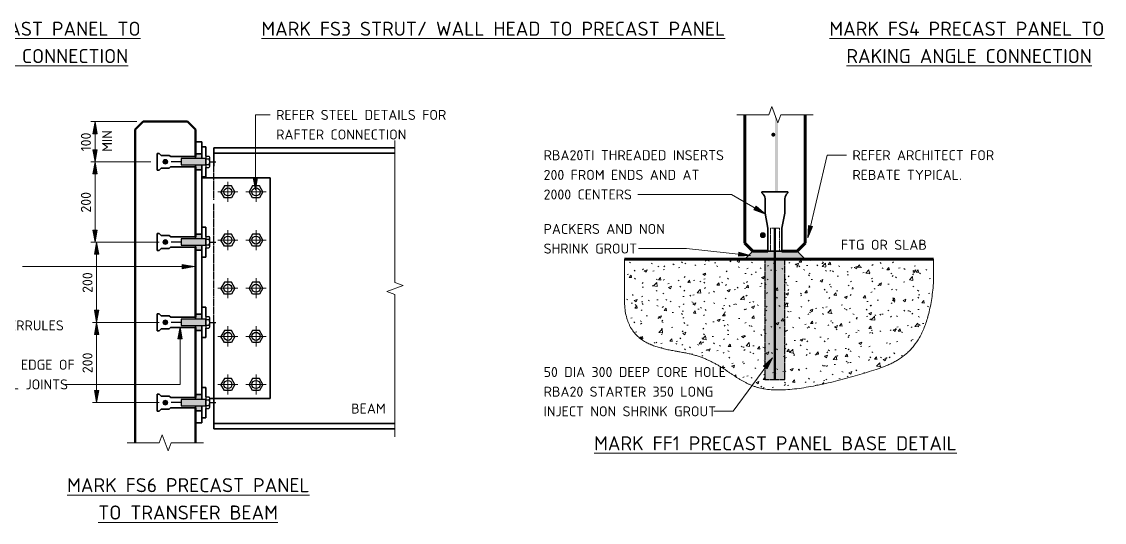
# Model space of a CAD drawing. Header units: millimetres. Extents: x -1292747 to -1174108, y -8316 to 50210.
# Drawn here: x -1176988 to -1174292, y -1910 to -663 of the extents above; entities that cross this region are included whole.
import ezdxf

# ---------------------------------------------------------------- set-up
doc = ezdxf.new("R2010")
doc.units = ezdxf.units.MM
doc.linetypes.add('Dash', pattern=[7, 5, -2])
doc.linetypes.add('Hidden', pattern=[4, 3, -1])
for name, color, linetype, lineweight in [('A-000-T_TEXT', 231, 'Continuous', 13), ('A-010-D_DIM', 211, 'Continuous', 13), ('A-010-D_DIM-10', 211, 'Continuous', 13), ('A-010-M_LINE', 90, 'Continuous', 13), ('Z-000-T_TEXT', 131, 'Continuous', 18), ('Z-060-M_DETAIL', 92, 'Continuous', 25), ('Z-200_P_REF_PLANE', 111, 'Dash', 13)]:
    doc.layers.add(name, color=color, linetype=linetype, lineweight=lineweight)
doc.styles.add('ISOCPEUR_2', font='isocpeur.ttf', dxfattribs={"height": 25})
doc.styles.add('ISOCPEUR_3', font='isocpeur.ttf', dxfattribs={"height": 35})
doc.dimstyles.new('2_5___Arrow_Tick', dxfattribs={"dimscale": 304.8, "dimtxt": 24.899529, "dimasz": 0.098425, "dimexe": 0.032808, "dimexo": 0.052493, "dimgap": 0.008202, "dimtad": 1, "dimdec": 0, "dimzin": 0, "dimdsep": 46, "dimtxsty": 'ISOCPEUR_2', "dimsah": 1, "dimcen": 0.09, "dimadec": 0, "dimazin": 0, "dimtfac": 1, "dimtdec": 4, "dimtix": 1, "dimtmove": 0, "dimatfit": 3, "dimfxl": 1, "dimtvp": 1, "dimtolj": 1, "dimtzin": 0, "dimlwd": 18, "dimlwe": 18, "dimarcsym": 2})

# ---------------------------------------------------------------- blocks, each defined once
blk = doc.blocks.new('NRP_Reinft Bar Section BN - N12-4201846-S3_392 - TYPICAL PRECAST - PRECAST DETAILS')
at = {"layer": 'Z-060-M_DETAIL', "lineweight": 13}
blk.add_hatch(color=256, dxfattribs=at).paths.add_polyline_path([(0, -6), (1.6, -5.8), (3, -5.2), (4.2, -4.2), (5.2, -3), (5.8, -1.6), (6, 0), (5.8, 1.6), (5.2, 3), (4.2, 4.2), (3, 5.2), (1.6, 5.8), (0, 6), (-1.6, 5.8), (-3, 5.2), (-4.2, 4.2), (-5.2, 3), (-5.8, 1.6), (-6, 0), (-5.8, -1.6), (-5.2, -3), (-4.2, -4.2), (-3, -5.2), (-1.6, -5.8)])
for start, end in [(360, 180), (180, 360)]:
    blk.add_arc((0, 0), 6, start, end, dxfattribs=at)
blk = doc.blocks.new('NRP_RBA BN - RBA 20 TI-4201838-S3_392 - TYPICAL PRECAST - PRECAST DETAILS')
at = {"layer": 'Z-060-M_DETAIL', "lineweight": 35}
for p, q in [((-11, 0), (-17.5, 0)), ((-17.5, 0), (-17.5, -57)), ((11, 0), (-11, 0)), ((17.5, 0), (11, 0)), ((17.5, -57), (17.5, 0)), ((-17.5, -57), (-24.7, -94.9)), ((24.7, -94.9), (17.5, -57)), ((-24.7, -94.9), (-24.7, -130.8)), ((24.7, -130.8), (24.7, -94.9)), ((-32.5, -145), (-32.5, -148)), ((-32.5, -148), (32.5, -148)), ((32.5, -148), (32.5, -145))]:
    blk.add_line(p, q, dxfattribs=at)
at = {"layer": 'Z-060-M_DETAIL', "linetype": 'Hidden', "lineweight": 18}
for p, q in [((-11, 0), (-11, -57)), ((11, -57), (11, 0)), ((-11, -57), (11, -57))]:
    blk.add_line(p, q, dxfattribs=at)
at = {"layer": 'Z-060-M_DETAIL', "lineweight": 35}
for centre, start, end in [((-41.7, -130.8), 302.92, 0), ((41.7, -130.8), 180, 237.08)]:
    blk.add_arc(centre, 17, start, end, dxfattribs=at)
blk = doc.blocks.new('NRP_Break Line _v2_ - Section-3989051-S3_392 - TYPICAL PRECAST - PRECAST DETAILS')
at = {"layer": 'Z-060-M_DETAIL', "lineweight": 18}
for p, q in [((0, 0), (60, 0)), ((90, 0), (150, 0))]:
    blk.add_line(p, q, dxfattribs=at)
blk = doc.blocks.new('NRP_Bolt Detailed Plan _v2_ - M20-1017941-S3_392 - TYPICAL PRECAST - PRECAST DETAILS')
at = {"layer": 'Z-060-M_DETAIL', "lineweight": 13}
for p, q in [((-25, 0), (0, 0)), ((0, 0), (0, 25)), ((25, 0), (0, 0)), ((0, 0), (0, -25))]:
    blk.add_line(p, q, dxfattribs=at)
at = {"layer": 'Z-060-M_DETAIL'}
for p, q in [((-8.7, 15), (-17.3, 0)), ((8.7, 15), (-8.7, 15)), ((17.3, 0), (8.7, 15)), ((17.3, 0), (8.7, -15)), ((-8.7, -15), (-17.3, 0)), ((8.7, -15), (-8.7, -15))]:
    blk.add_line(p, q, dxfattribs=at)
blk.add_circle((0, 0), 10, dxfattribs=at)
blk = doc.blocks.new('NRP_Break Line _v2_ - Section-4254999-S3_392 - TYPICAL PRECAST - PRECAST DETAILS')
at = {"layer": 'Z-060-M_DETAIL', "lineweight": 18}
for p, q in [((0, 0), (334, 0)), ((364, 0), (698, 0))]:
    blk.add_line(p, q, dxfattribs=at)
blk = doc.blocks.new('FE1 - FE20095 SECTION-V8-S3_392 - TYPICAL PRECAST - PRECAST DETAILS')
at = {"layer": 'Z-060-M_DETAIL', "lineweight": 18}
blk.add_hatch(color=256, dxfattribs=at).paths.add_polyline_path([(-6, 75), (-5.8, 73.4), (-5.2, 72), (-4.2, 70.8), (-3, 69.8), (-1.6, 69.2), (0, 69), (1.6, 69.2), (3, 69.8), (4.2, 70.8), (5.2, 72), (5.8, 73.4), (6, 75), (5.8, 76.6), (5.2, 78), (4.2, 79.2), (3, 80.2), (1.6, 80.8), (0, 81), (-1.6, 80.8), (-3, 80.2), (-4.2, 79.2), (-5.2, 78), (-5.8, 76.6)])
at = {"layer": 'Z-060-M_DETAIL', "lineweight": 35}
for p, q in [((21, 95), (-21, 95)), ((-21, 95), (-21, 90)), ((-21, 90), (-16, 85)), ((-16, 85), (-16, 65)), ((16, 85), (21, 90)), ((16, 65), (16, 85)), ((21, 90), (21, 95)), ((-16, 65), (-13, 62)), ((-13, 62), (-13, 0)), ((13, 61.4), (16, 65)), ((13, 0), (13, 61.4)), ((-13, 0), (-8, 0)), ((8, 0), (13, 0))]:
    blk.add_line(p, q, dxfattribs=at)
at = {"layer": 'Z-060-M_DETAIL', "lineweight": 18}
for start, end in [(0, 180), (180, 0)]:
    blk.add_arc((0, 75), 6, start, end, dxfattribs=at)
blk = doc.blocks.new('NRP-Bolt Detailed Section - M16-4203761-S3_392 - TYPICAL PRECAST - PRECAST DETAILS')
at = {"layer": 'Z-060-M_DETAIL'}
blk.add_hatch(color=256, dxfattribs=at).paths.add_polyline_path([(0, -8), (61, -8), (61, 8), (0, 8)])
for p, q in [((-9.752, 0), (-25, 0)), ((-9.752, 10.668), (-9.752, -10.668)), ((0, 14.224), (-7.72, 14.224)), ((0, 7.112), (-7.72, 7.112)), ((0, -14.224), (0, 14.224)), ((61, 8), (0, 8)), ((0, 8), (0, -8)), ((61, -8), (61, 8)), ((61, 0), (86, 0)), ((0, -7.112), (-7.72, -7.112)), ((0, -14.224), (-7.72, -14.224)), ((0, -8), (61, -8))]:
    blk.add_line(p, q, dxfattribs=at)
for centre, radius, start, end in [((-5.6245, 10.668), 4.1275, 120.5102374, 239.4897626), ((3.7124, 0), 13.464, 148.1145038, 211.8854962), ((-5.6245, -10.668), 4.1275, 120.5102374, 239.4897626)]:
    blk.add_arc(centre, radius, start, end, dxfattribs=at)
blk = doc.blocks.new('DIMBLOCK18-S3_392 - TYPICAL PRECAST - PRECAST DETAILS')
at = {"layer": 'A-010-D_DIM-10', "lineweight": 18}
for points in [[(-1176805.4, -911.9), (-1176810.7, -941.9), (-1176800.2, -941.9)], [(-1176805.4, -1011.9), (-1176800.2, -981.9), (-1176810.7, -981.9)]]:
    blk.add_hatch(color=256, dxfattribs=at).paths.add_polyline_path(points)
for p, q in [((-1176805.4, -911.9), (-1176815.4, -911.9)), ((-1176805.4, -911.9), (-1176810.7, -941.9)), ((-1176805.4, -1011.9), (-1176805.4, -911.9)), ((-1176800.2, -941.9), (-1176805.4, -911.9)), ((-1176805.4, -911.9), (-1176701.4, -911.9)), ((-1176810.7, -941.9), (-1176800.2, -941.9)), ((-1176800.2, -981.9), (-1176810.7, -981.9)), ((-1176810.7, -981.9), (-1176805.4, -1011.9)), ((-1176805.4, -1011.9), (-1176800.2, -981.9)), ((-1176805.4, -1011.9), (-1176815.4, -1011.9)), ((-1176805.4, -1011.9), (-1176666.4, -1011.9))]:
    blk.add_line(p, q, dxfattribs=at)
at = {"layer": 'A-010-D_DIM-10', "color": 0, "lineweight": 18, "char_height": 25, "attachment_point": 1, "rotation": 90, "line_spacing_factor": 1.149209, "style": 'ISOCPEUR_2'}
for s, insert, width in [('100', (-1176840.6, -985.9), 57.46), ('MIN', (-1176787.7, -987.1), 60.333)]:
    blk.add_mtext(s, dxfattribs=dict(at, insert=insert, width=width))
blk = doc.blocks.new('DIMBLOCK19-S3_392 - TYPICAL PRECAST - PRECAST DETAILS')
at = {"layer": 'A-010-D_DIM-10', "lineweight": 18}
for points in [[(-1176805.4, -1011.9), (-1176810.7, -1041.9), (-1176800.2, -1041.9)], [(-1176805.4, -1211.9), (-1176800.2, -1181.9), (-1176810.7, -1181.9)]]:
    blk.add_hatch(color=256, dxfattribs=at).paths.add_polyline_path(points)
for p, q in [((-1176805.4, -1011.9), (-1176815.4, -1011.9)), ((-1176805.4, -1011.9), (-1176810.7, -1041.9)), ((-1176805.4, -1211.9), (-1176805.4, -1011.9)), ((-1176800.2, -1041.9), (-1176805.4, -1011.9)), ((-1176805.4, -1011.9), (-1176666.4, -1011.9)), ((-1176810.7, -1041.9), (-1176800.2, -1041.9)), ((-1176800.2, -1181.9), (-1176810.7, -1181.9)), ((-1176810.7, -1181.9), (-1176805.4, -1211.9)), ((-1176805.4, -1211.9), (-1176800.2, -1181.9)), ((-1176805.4, -1211.9), (-1176815.4, -1211.9)), ((-1176805.4, -1211.9), (-1176666.4, -1211.9))]:
    blk.add_line(p, q, dxfattribs=at)
at = {"layer": 'A-010-D_DIM-10', "color": 0, "lineweight": 18, "insert": (-1176840.6, -1138.5), "char_height": 25, "width": 63.781, "attachment_point": 1, "rotation": 90, "line_spacing_factor": 1.149209, "style": 'ISOCPEUR_2'}
blk.add_mtext('200', dxfattribs=at)
blk = doc.blocks.new('DIMBLOCK20-S3_392 - TYPICAL PRECAST - PRECAST DETAILS')
at = {"layer": 'A-010-D_DIM-10', "lineweight": 18}
for points in [[(-1176801.4, -1211.9), (-1176806.7, -1241.9), (-1176796.2, -1241.9)], [(-1176801.4, -1411.9), (-1176796.2, -1381.9), (-1176806.7, -1381.9)], [(-1176801.4, -1411.9), (-1176806.7, -1441.9), (-1176796.2, -1441.9)]]:
    blk.add_hatch(color=256, dxfattribs=at).paths.add_polyline_path(points)
for p, q in [((-1176801.4, -1211.9), (-1176811.4, -1211.9)), ((-1176801.4, -1211.9), (-1176806.7, -1241.9)), ((-1176801.4, -1211.9), (-1176801.4, -1411.9)), ((-1176796.2, -1241.9), (-1176801.4, -1211.9)), ((-1176801.4, -1211.9), (-1176645.4, -1211.9)), ((-1176806.7, -1241.9), (-1176796.2, -1241.9)), ((-1176796.2, -1381.9), (-1176806.7, -1381.9)), ((-1176806.7, -1381.9), (-1176801.4, -1411.9)), ((-1176801.4, -1411.9), (-1176796.2, -1381.9)), ((-1176801.4, -1411.9), (-1176811.4, -1411.9)), ((-1176801.4, -1411.9), (-1176806.7, -1441.9)), ((-1176796.2, -1441.9), (-1176801.4, -1411.9)), ((-1176801.4, -1411.9), (-1176645.4, -1411.9)), ((-1176806.7, -1441.9), (-1176796.2, -1441.9))]:
    blk.add_line(p, q, dxfattribs=at)
at = {"layer": 'A-010-D_DIM-10', "color": 0, "lineweight": 18, "insert": (-1176836.6, -1338.5), "char_height": 25, "width": 63.781, "attachment_point": 1, "rotation": 90, "line_spacing_factor": 1.149209, "style": 'ISOCPEUR_2'}
blk.add_mtext('200', dxfattribs=at)
blk = doc.blocks.new('DIMBLOCK21-S3_392 - TYPICAL PRECAST - PRECAST DETAILS')
at = {"layer": 'A-010-D_DIM-10', "lineweight": 18}
for points in [[(-1176801.4, -1411.9), (-1176796.2, -1381.9), (-1176806.7, -1381.9)], [(-1176801.4, -1411.9), (-1176806.7, -1441.9), (-1176796.2, -1441.9)], [(-1176801.4, -1611.9), (-1176796.2, -1581.9), (-1176806.7, -1581.9)]]:
    blk.add_hatch(color=256, dxfattribs=at).paths.add_polyline_path(points)
for p, q in [((-1176796.2, -1381.9), (-1176806.7, -1381.9)), ((-1176806.7, -1381.9), (-1176801.4, -1411.9)), ((-1176801.4, -1411.9), (-1176796.2, -1381.9)), ((-1176801.4, -1411.9), (-1176811.4, -1411.9)), ((-1176801.4, -1411.9), (-1176806.7, -1441.9)), ((-1176801.4, -1411.9), (-1176801.4, -1611.9)), ((-1176796.2, -1441.9), (-1176801.4, -1411.9)), ((-1176801.4, -1411.9), (-1176645.4, -1411.9)), ((-1176806.7, -1441.9), (-1176796.2, -1441.9)), ((-1176796.2, -1581.9), (-1176806.7, -1581.9)), ((-1176806.7, -1581.9), (-1176801.4, -1611.9)), ((-1176801.4, -1611.9), (-1176796.2, -1581.9)), ((-1176801.4, -1611.9), (-1176811.4, -1611.9)), ((-1176801.4, -1611.9), (-1176645.4, -1611.9))]:
    blk.add_line(p, q, dxfattribs=at)
at = {"layer": 'A-010-D_DIM-10', "color": 0, "lineweight": 18, "insert": (-1176836.6, -1538.5), "char_height": 25, "width": 63.781, "attachment_point": 1, "rotation": 90, "line_spacing_factor": 1.149209, "style": 'ISOCPEUR_2'}
blk.add_mtext('200', dxfattribs=at)

msp = doc.modelspace()

# ---------------------------------------------------------------- hatches: boundary and pattern name
at = {"layer": 'A-000-T_TEXT', "lineweight": 18}
for points in [[(-1176406, -1081.7), (-1176400.7, -1051.7), (-1176411.3, -1051.7)], [(-1175135.6, -1142.4), (-1175158.9, -1122.8), (-1175164.2, -1131.9)], [(-1175030.2, -1201.4), (-1175018.3, -1173.4), (-1175028.6, -1171)], [(-1175172.7, -1245.4), (-1175202, -1236.9), (-1175203.1, -1247.4)], [(-1176558, -1273.1), (-1176588, -1267.8), (-1176588, -1278.4)], [(-1176593.4, -1422.9), (-1176598.7, -1452.9), (-1176588.1, -1452.9)], [(-1175118.1, -1500.4), (-1175140.1, -1521.4), (-1175131.6, -1527.7)]]:
    msp.add_hatch(color=7, dxfattribs=at).paths.add_polyline_path(points)
at = {"layer": 'Z-060-M_DETAIL'}
for color, points in [(7, [(-1175109.1, -1086.6), (-1175104, -1086.6), (-1175104, -913.3), (-1175104.5, -914.6), (-1175111.4, -896.1), (-1175112, -896.1), (-1175112, -1086.6), (-1175111.4, -1086.6)]), (7, [(-1175116, -949.3), (-1175114.7, -949.1), (-1175113.5, -948.6), (-1175112.5, -947.8), (-1175111.7, -946.8), (-1175111.2, -945.6), (-1175111, -944.3), (-1175111.2, -943), (-1175111.7, -941.8), (-1175112.5, -940.8), (-1175113.5, -940), (-1175114.7, -939.5), (-1175116, -939.3), (-1175117.3, -939.5), (-1175118.5, -940), (-1175119.5, -940.8), (-1175120.3, -941.8), (-1175120.8, -943), (-1175121, -944.3), (-1175120.8, -945.6), (-1175120.3, -946.8), (-1175119.5, -947.8), (-1175118.5, -948.6), (-1175117.3, -949.1)]), (9, [(-1175037, -1254.6), (-1175057, -1234.6), (-1175167, -1234.6), (-1175187, -1254.6), (-1175094.5, -1254.6)]), (9, [(-1175087, -1554.6), (-1175087, -1254.6), (-1175137, -1254.6), (-1175137, -1554.6)])]:
    msp.add_hatch(color=color, dxfattribs=at).paths.add_polyline_path(points)
h = msp.add_hatch(color=7, dxfattribs=at)
h.paths.add_polyline_path([(-1176539.4, -1031.9), (-1176539.4, -1019.9), (-1176555.4, -1019.9), (-1176555.4, -1031.9)])
h.paths.add_polyline_path([(-1176539.4, -1003.9), (-1176539.4, -991.9), (-1176555.4, -991.9), (-1176555.4, -1003.9)])
h = msp.add_hatch(color=7, dxfattribs=at)
h.paths.add_polyline_path([(-1176539.4, -1231.9), (-1176539.4, -1219.9), (-1176555.4, -1219.9), (-1176555.4, -1231.9)])
h.paths.add_polyline_path([(-1176539.4, -1203.9), (-1176539.4, -1191.9), (-1176555.4, -1191.9), (-1176555.4, -1203.9)])
at = {"layer": 'Z-060-M_DETAIL', "lineweight": 18}
h = msp.add_hatch(dxfattribs=at)
h.set_pattern_fill('FP_7', color=55, style=0, pattern_type=2)
h.set_pattern_definition([(50, (-1182597.82, 0), (72.87376, -6.37607), [7.62, -83.82]), (355, (-1182597.82, 0), (-14.097, 76.42244), [6.096, -67.056]), (100.451, (-1182591.75, -0.53), (58.77696, 70.0469), [6.476, -71.236]), (46.184, (-1182597.82, 20.32), (108.4314, -16.8175), [11.43, -125.73]), (96.636, (-1182588.79, 18.92), (94.961, 98.9709), [9.714, -106.854]), (351.184, (-1182597.82, 20.32), (94.9623, 98.9702), [9.144, -100.584]), (21, (-1182587.66, 15.24), (60.64565, -40.90654), [7.62, -83.82]), (326, (-1182587.66, 15.24), (24.7208, 73.6749), [6.096, -67.056]), (71.451, (-1182582.61, 11.83), (85.3669, 32.76874), [6.476, -71.236]), (37.5, (-1182597.82, 0), (1.235525, 33.82243), [3.353, -62.89, 3.353, -64.719, -67.31]), (37.5, (-1182597.82, 0), (1.235525, 33.82243), [-134.315, 3.353, -63.957]), (7.5, (-1182597.82, 0), (26.72815, 40.07255), [3.353, -35.458, 3.353, -61.366, -25.654]), (7.5, (-1182597.82, 0), (26.72815, 40.07255), [-103.53, 3.353, -22.301]), (327.5, (-1182620.478, 0), (54.23632, -2.29212), [3.353, -22.047, 3.353, -75.895, -105.156]), (327.5, (-1182620.478, 0), (54.23632, -2.29212), [-104.648, 3.353, -101.803]), (317.5, (-1182630.64, 0), (59.25158, 10.17014), [3.353, -29.667, 3.353, -49.276, -74.676]), (317.5, (-1182630.64, 0), (59.25158, 10.17014), [-85.649, 3.353, -71.323])])
h.paths.add_polyline_path([(-1175103, -1580.3), (-1175096.1, -1580.2), (-1175089, -1579.9), (-1175081.8, -1579.5), (-1175074.5, -1578.9), (-1175067.1, -1578.2), (-1175051.8, -1576.4), (-1175036.2, -1574.1), (-1175020.3, -1571.3), (-1175004.1, -1568.1), (-1174987.7, -1564.6), (-1174971.3, -1560.8), (-1174954.9, -1556.7), (-1174938.5, -1552.4), (-1174922.3, -1548), (-1174898.4, -1541.1), (-1174875.2, -1534.1), (-1174860.2, -1529.3), (-1174845.8, -1524.2), (-1174838.7, -1521.5), (-1174831.8, -1518.6), (-1174825, -1515.6), (-1174818.4, -1512.4), (-1174811.9, -1508.9), (-1174805.6, -1505.2), (-1174799.4, -1501.3), (-1174793.4, -1497), (-1174787.6, -1492.5), (-1174781.9, -1487.6), (-1174776.4, -1482.3), (-1174771.2, -1476.7), (-1174765.1, -1469.3), (-1174761.2, -1464.1), (-1174756.5, -1457.2), (-1174752, -1449.8), (-1174747.8, -1441.8), (-1174743.8, -1433.4), (-1174740, -1424.4), (-1174736.4, -1414.8), (-1174733.1, -1404.6), (-1174730, -1393.8), (-1174727.2, -1382.4), (-1174724.6, -1370.3), (-1174722.3, -1357.4), (-1174720.3, -1343.9), (-1174718.5, -1329.6), (-1174717, -1314.6), (-1174717, -1254.6), (-1175486.3, -1254.6), (-1175486.3, -1334.6), (-1175486.8, -1349.3), (-1175486.7, -1363), (-1175485.8, -1375.8), (-1175484.1, -1387.5), (-1175481.7, -1398.2), (-1175478.7, -1408.1), (-1175475.1, -1417.1), (-1175470.8, -1425.3), (-1175465.9, -1433), (-1175460.8, -1439.5), (-1175455.1, -1445.6), (-1175449, -1451), (-1175442.5, -1455.9), (-1175435.6, -1460.2), (-1175428.4, -1464.1), (-1175421.1, -1467.5), (-1175413.4, -1470.4), (-1175405.6, -1473.1), (-1175397.7, -1475.4), (-1175389.6, -1477.5), (-1175381.6, -1479.3), (-1175373.5, -1481), (-1175349.4, -1485.4), (-1175341.6, -1486.8), (-1175334.1, -1488.2), (-1175321.4, -1491.1), (-1175319.6, -1491.5), (-1175312.7, -1493.3), (-1175306.1, -1495.3), (-1175299.8, -1497.4), (-1175293.6, -1499.6), (-1175287.7, -1501.9), (-1175282, -1504.3), (-1175276.4, -1506.8), (-1175271.1, -1509.4), (-1175260.8, -1514.8), (-1175251.1, -1520.3), (-1175241.9, -1526), (-1175228.6, -1534.7), (-1175211.6, -1546.1), (-1175203.1, -1551.5), (-1175194.5, -1556.7), (-1175185.7, -1561.6), (-1175181.2, -1563.8), (-1175176.6, -1566), (-1175171.8, -1568.1), (-1175167, -1570), (-1175162.1, -1571.8), (-1175157, -1573.4), (-1175151.7, -1574.9), (-1175146.3, -1576.2), (-1175140.7, -1577.3), (-1175134.9, -1578.3), (-1175128.9, -1579.1), (-1175122.7, -1579.6), (-1175116.3, -1580), (-1175109.7, -1580.3)])
at = {"layer": 'Z-060-M_DETAIL'}
h = msp.add_hatch(color=7, dxfattribs=at)
h.paths.add_polyline_path([(-1176539.4, -1431.9), (-1176539.4, -1419.9), (-1176555.4, -1419.9), (-1176555.4, -1431.9)])
h.paths.add_polyline_path([(-1176539.4, -1403.9), (-1176539.4, -1391.9), (-1176555.4, -1391.9), (-1176555.4, -1403.9)])
h = msp.add_hatch(color=7, dxfattribs=at)
h.paths.add_polyline_path([(-1176539.4, -1631.9), (-1176539.4, -1619.9), (-1176555.4, -1619.9), (-1176555.4, -1631.9)])
h.paths.add_polyline_path([(-1176539.4, -1603.9), (-1176539.4, -1591.9), (-1176555.4, -1591.9), (-1176555.4, -1603.9)])

# ---------------------------------------------------------------- linework, layer by layer
at = {"layer": 'A-000-T_TEXT', "color": 250, "lineweight": 18}
for p, q in [((-1176406, -895.1), (-1176369.3, -895.1)), ((-1176406, -1081.7), (-1176406, -895.1)), ((-1175030.2, -1201.4), (-1174982.1, -995.5)), ((-1174982.1, -995.5), (-1174934, -995.5)), ((-1176400.7, -1051.7), (-1176411.3, -1051.7)), ((-1176411.3, -1051.7), (-1176406, -1081.7)), ((-1176406, -1081.7), (-1176400.7, -1051.7)), ((-1175220.2, -1093.4), (-1175453.4, -1093.4)), ((-1175135.6, -1142.4), (-1175220.2, -1093.4)), ((-1175158.9, -1122.8), (-1175164.2, -1131.9)), ((-1175164.2, -1131.9), (-1175135.6, -1142.4)), ((-1175135.6, -1142.4), (-1175158.9, -1122.8)), ((-1175028.6, -1171), (-1175030.2, -1201.4)), ((-1175030.2, -1201.4), (-1175018.3, -1173.4)), ((-1175018.3, -1173.4), (-1175028.6, -1171)), ((-1175332.3, -1228.1), (-1175452.1, -1228.1)), ((-1175172.7, -1245.4), (-1175332.3, -1228.1)), ((-1175202, -1236.9), (-1175203.1, -1247.4)), ((-1175172.7, -1245.4), (-1175202, -1236.9)), ((-1175203.1, -1247.4), (-1175172.7, -1245.4)), ((-1176985.3, -1273.1), (-1176986, -1273.1)), ((-1176558, -1273.1), (-1176985.3, -1273.1)), ((-1176558, -1273.1), (-1176588, -1267.8)), ((-1176588, -1267.8), (-1176588, -1278.4)), ((-1176588, -1278.4), (-1176558, -1273.1)), ((-1176593.4, -1422.9), (-1176598.7, -1452.9)), ((-1176588.1, -1452.9), (-1176593.4, -1422.9)), ((-1176593.4, -1422.9), (-1176593.4, -1566.5)), ((-1176598.7, -1452.9), (-1176588.1, -1452.9)), ((-1175118.1, -1500.4), (-1175215.9, -1633.5)), ((-1175118.1, -1500.4), (-1175140.1, -1521.4)), ((-1175131.6, -1527.7), (-1175118.1, -1500.4)), ((-1175140.1, -1521.4), (-1175131.6, -1527.7)), ((-1176836.1, -1566.5), (-1176879.5, -1566.5)), ((-1176593.4, -1566.5), (-1176836.1, -1566.5)), ((-1175215.9, -1633.5), (-1175264.3, -1633.5))]:
    msp.add_line(p, q, dxfattribs=at)
at = {"layer": 'A-010-M_LINE', "lineweight": 50}
for p, q in [((-1176705.4, -931.9), (-1176685.4, -911.9)), ((-1176685.4, -911.9), (-1176575.4, -911.9)), ((-1176555.4, -931.9), (-1176575.4, -911.9)), ((-1176705.4, -1711.9), (-1176705.4, -931.9)), ((-1176555.4, -931.9), (-1176555.4, -998.9)), ((-1176555.4, -1024.9), (-1176555.4, -1198.9)), ((-1175112, -1177.6), (-1175112, -1554.6)), ((-1176555.4, -1224.9), (-1176555.4, -1398.9)), ((-1175129.5, -1234.6), (-1175167, -1234.6)), ((-1175057, -1234.6), (-1175094.5, -1234.6)), ((-1176555.4, -1424.9), (-1176555.4, -1598.9)), ((-1176555.4, -1624.9), (-1176555.4, -1711.9))]:
    msp.add_line(p, q, dxfattribs=at)
at = {"layer": 'A-010-M_LINE', "lineweight": 70}
for p, q in [((-1175187, -894.6), (-1175187, -1214.6)), ((-1175037, -1214.6), (-1175037, -894.6)), ((-1175187, -1214.6), (-1175167, -1234.6)), ((-1175167, -1234.6), (-1175129.5, -1234.6)), ((-1175094.5, -1234.6), (-1175057, -1234.6)), ((-1175037, -1214.6), (-1175057, -1234.6)), ((-1174717, -1254.6), (-1175486.3, -1254.6))]:
    msp.add_line(p, q, dxfattribs=at)
at = {"layer": 'A-010-M_LINE', "lineweight": 35}
for p, q in [((-1176539.4, -961.9), (-1176555.4, -961.9)), ((-1176539.4, -1003.9), (-1176539.4, -961.9)), ((-1176539.4, -991.9), (-1176555.4, -991.9)), ((-1176555.4, -991.9), (-1176555.4, -998.9)), ((-1176539.4, -974.4), (-1176539.4, -1003.9)), ((-1176529.4, -974.4), (-1176539.4, -974.4)), ((-1176529.4, -997.7), (-1176529.4, -974.4)), ((-1176058.3, -976.9), (-1176509.4, -976.9)), ((-1176509.4, -1022.6), (-1176509.4, -976.9)), ((-1176058.3, -990.1), (-1176509.4, -990.1)), ((-1176539.4, -1019.9), (-1176539.4, -1049.4)), ((-1176539.4, -1203.9), (-1176539.4, -1019.9)), ((-1176555.4, -1024.9), (-1176555.4, -1031.9)), ((-1176555.4, -1031.9), (-1176539.4, -1031.9)), ((-1176539.4, -1049.4), (-1176529.4, -1049.4)), ((-1176529.4, -1049.4), (-1176529.4, -1026.1)), ((-1176369.4, -1051.9), (-1176539.4, -1051.9)), ((-1176539.4, -1051.9), (-1176539.4, -1174.4)), ((-1176369.4, -1601.7), (-1176369.4, -1051.9)), ((-1176539.4, -1174.4), (-1176539.4, -1203.9)), ((-1176529.4, -1174.4), (-1176539.4, -1174.4)), ((-1176529.4, -1197.7), (-1176529.4, -1174.4)), ((-1176539.4, -1191.9), (-1176555.4, -1191.9)), ((-1176555.4, -1191.9), (-1176555.4, -1198.9)), ((-1176539.4, -1203.9), (-1176539.4, -1191.9)), ((-1176555.4, -1224.9), (-1176555.4, -1231.9)), ((-1176555.4, -1231.9), (-1176539.4, -1231.9)), ((-1176539.4, -1219.9), (-1176539.4, -1249.4)), ((-1176539.4, -1231.9), (-1176539.4, -1219.9)), ((-1176539.4, -1374.4), (-1176539.4, -1219.9)), ((-1176529.4, -1249.4), (-1176529.4, -1226.1)), ((-1176539.4, -1249.4), (-1176539.4, -1374.4)), ((-1176539.4, -1249.4), (-1176529.4, -1249.4)), ((-1176539.4, -1374.4), (-1176539.4, -1403.9)), ((-1176529.4, -1374.4), (-1176539.4, -1374.4)), ((-1176529.4, -1397.7), (-1176529.4, -1374.4)), ((-1176539.4, -1391.9), (-1176555.4, -1391.9)), ((-1176555.4, -1391.9), (-1176555.4, -1398.9)), ((-1176539.4, -1403.9), (-1176539.4, -1391.9)), ((-1176555.4, -1424.9), (-1176555.4, -1431.9)), ((-1176539.4, -1419.9), (-1176539.4, -1449.4)), ((-1176539.4, -1431.9), (-1176539.4, -1419.9)), ((-1176529.4, -1449.4), (-1176529.4, -1426.1)), ((-1176509.4, -1676.9), (-1176509.4, -1411.9)), ((-1176555.4, -1431.9), (-1176539.4, -1431.9)), ((-1176539.4, -1449.4), (-1176539.4, -1574.4)), ((-1176539.4, -1574.4), (-1176539.4, -1449.4)), ((-1176539.4, -1449.4), (-1176529.4, -1449.4)), ((-1176539.4, -1574.4), (-1176539.4, -1603.9)), ((-1176529.4, -1574.4), (-1176539.4, -1574.4)), ((-1176529.4, -1597.7), (-1176529.4, -1574.4)), ((-1176539.4, -1591.9), (-1176555.4, -1591.9)), ((-1176555.4, -1591.9), (-1176555.4, -1598.9)), ((-1176539.4, -1603.9), (-1176539.4, -1591.9)), ((-1176519.7, -1601.7), (-1176369.4, -1601.7)), ((-1176555.4, -1624.9), (-1176555.4, -1631.9)), ((-1176555.4, -1631.9), (-1176539.4, -1631.9)), ((-1176539.4, -1619.9), (-1176539.4, -1649.4)), ((-1176539.4, -1631.9), (-1176539.4, -1619.9)), ((-1176529.4, -1649.4), (-1176529.4, -1626.1)), ((-1176555.4, -1661.9), (-1176539.4, -1661.9)), ((-1176539.4, -1661.9), (-1176539.4, -1649.4)), ((-1176539.4, -1649.4), (-1176529.4, -1649.4)), ((-1176058.3, -1663.7), (-1176509.4, -1663.7)), ((-1176059.4, -1676.9), (-1176509.4, -1676.9))]:
    msp.add_line(p, q, dxfattribs=at)
at = {"layer": 'A-010-M_LINE', "linetype": 'Hidden', "lineweight": 25}
for p, q in [((-1176509.4, -1106.9), (-1176509.4, -1022.6)), ((-1176509.4, -1411.9), (-1176509.4, -1116.9)), ((-1175087, -1254.6), (-1175137, -1254.6)), ((-1175137, -1254.6), (-1175137, -1554.6)), ((-1175087, -1554.6), (-1175087, -1254.6)), ((-1175137, -1554.6), (-1175087, -1554.6))]:
    msp.add_line(p, q, dxfattribs=at)
at = {"layer": 'A-010-M_LINE', "lineweight": 25}
for p, q in [((-1175167, -1234.6), (-1175187, -1254.6)), ((-1175037, -1254.6), (-1175057, -1234.6)), ((-1175187, -1254.6), (-1175037, -1254.6))]:
    msp.add_line(p, q, dxfattribs=at)
at = {"layer": 'A-010-M_LINE', "lineweight": 18}
for p, q in [((-1175486.3, -1254.6), (-1175486.3, -1334.6)), ((-1174717, -1314.6), (-1174717, -1254.6))]:
    msp.add_line(p, q, dxfattribs=at)
msp.add_open_spline([(-1175486.3, -1334.6), (-1175486.7, -1342.2), (-1175487.1, -1356.7), (-1175486.1, -1376.2), (-1175483.7, -1390.5), (-1175481.1, -1400.8), (-1175478.8, -1408.2), (-1175476.1, -1415), (-1175473.1, -1421.4), (-1175469.7, -1427.3), (-1175466.1, -1432.8), (-1175462.2, -1438), (-1175458, -1442.7), (-1175453.6, -1447), (-1175449, -1451.1), (-1175444.2, -1454.8), (-1175439.1, -1458.2), (-1175433.8, -1461.2), (-1175428.5, -1464.1), (-1175423, -1466.7), (-1175417.3, -1469), (-1175411.5, -1471.1), (-1175405.6, -1473.1), (-1175399.7, -1474.9), (-1175393.7, -1476.5), (-1175387.6, -1477.9), (-1175381.6, -1479.3), (-1175375.5, -1480.6), (-1175369.4, -1481.8), (-1175363.3, -1482.9), (-1175358.3, -1483.8), (-1175354.4, -1484.5), (-1175350.4, -1485.2), (-1175345.5, -1486.1), (-1175339.7, -1487.1), (-1175334, -1488.2), (-1175328.5, -1489.4), (-1175321.3, -1491.1), (-1175312.6, -1493.3), (-1175302.8, -1496.3), (-1175293.5, -1499.5), (-1175284.7, -1503.1), (-1175276.4, -1506.8), (-1175268.4, -1510.7), (-1175260.8, -1514.7), (-1175253.5, -1518.9), (-1175246.4, -1523.2), (-1175239.6, -1527.5), (-1175233, -1531.8), (-1175226.5, -1536.2), (-1175220.1, -1540.5), (-1175213.7, -1544.7), (-1175207.4, -1548.9), (-1175201, -1552.9), (-1175194.5, -1556.8), (-1175187.9, -1560.4), (-1175181.2, -1563.9), (-1175174.3, -1567.1), (-1175167.1, -1570), (-1175159.6, -1572.7), (-1175149.2, -1575.7), (-1175135.2, -1578.6), (-1175116.6, -1580.3), (-1175089.6, -1580.5), (-1175052.4, -1577.1), (-1175004.3, -1568.7), (-1174963.1, -1559), (-1174930.3, -1550.3), (-1174906.2, -1543.4), (-1174882.7, -1536.4), (-1174863.8, -1530.6), (-1174849.3, -1525.6), (-1174838.7, -1521.6), (-1174828.3, -1517.2), (-1174818.3, -1512.5), (-1174808.6, -1507.2), (-1174799.3, -1501.4), (-1174790.4, -1494.9), (-1174781.8, -1487.7), (-1174773.7, -1479.7), (-1174763.4, -1467.8), (-1174751.7, -1450.5), (-1174739.6, -1425.2), (-1174731.3, -1399.9), (-1174725.8, -1376.7), (-1174721, -1351.4), (-1174718.4, -1330), (-1174717, -1314.6)], degree=3, knots=[0, 0, 0, 0, 0.011364, 0.022727, 0.034091, 0.039773, 0.045455, 0.051136, 0.056818, 0.0625, 0.068182, 0.073864, 0.079545, 0.085227, 0.090909, 0.096591, 0.102273, 0.107955, 0.113636, 0.119318, 0.125, 0.130682, 0.136364, 0.142045, 0.147727, 0.153409, 0.159091, 0.164773, 0.170455, 0.176136, 0.181818, 0.184659, 0.1875, 0.193182, 0.198864, 0.204545, 0.210227, 0.215909, 0.227273, 0.238636, 0.25, 0.261364, 0.272727, 0.284091, 0.295455, 0.306818, 0.318182, 0.329545, 0.340909, 0.352273, 0.363636, 0.375, 0.386364, 0.397727, 0.409091, 0.420455, 0.431818, 0.443182, 0.454545, 0.465909, 0.477273, 0.5, 0.522727, 0.545455, 0.590909, 0.636364, 0.681818, 0.704545, 0.727273, 0.75, 0.772727, 0.784091, 0.795455, 0.806818, 0.818182, 0.829545, 0.840909, 0.852273, 0.863636, 0.875, 0.886364, 0.909091, 0.931818, 0.954545, 0.965909, 0.977273, 1, 1, 1, 1], dxfattribs=at)
at = {"layer": 'Z-000-T_TEXT'}
for p, q in [((-1175127, -894.6), (-1175119.5, -874.6)), ((-1175119.5, -874.6), (-1175104.5, -914.6)), ((-1175187, -894.6), (-1175207, -894.6)), ((-1175104.5, -914.6), (-1175097, -894.6)), ((-1175037, -894.6), (-1175017, -894.6)), ((-1176058.3, -978.9), (-1176058.3, -958.9)), ((-1176038.3, -1320.4), (-1176078.3, -1335.4)), ((-1176058.3, -1312.9), (-1176038.3, -1320.4)), ((-1176078.3, -1335.4), (-1176058.3, -1342.9)), ((-1176637.9, -1691.9), (-1176645.4, -1711.9)), ((-1176622.9, -1731.9), (-1176637.9, -1691.9)), ((-1176058.3, -1676.9), (-1176058.3, -1696.9)), ((-1176705.4, -1711.9), (-1176725.4, -1711.9)), ((-1176615.4, -1711.9), (-1176622.9, -1731.9)), ((-1176555.4, -1711.9), (-1176535.4, -1711.9))]:
    msp.add_line(p, q, dxfattribs=at)
at = {"layer": 'Z-200_P_REF_PLANE'}
msp.add_line((-1174831.7, -1254.6), (-1175011.7, -1254.6), dxfattribs=at)

# ---------------------------------------------------------------- block references
at = {"layer": 'Z-060-M_DETAIL', "lineweight": 18}
msp.add_blockref('NRP_Break Line _v2_ - Section-3989051-S3_392 - TYPICAL PRECAST - PRECAST DETAILS', (-1175187, -894.6), dxfattribs=at)
for name, p, rotation in [('FE1 - FE20095 SECTION-V8-S3_392 - TYPICAL PRECAST - PRECAST DETAILS', (-1176555.4, -1011.9), 89.99999999999964), ('NRP_Break Line _v2_ - Section-4254999-S3_392 - TYPICAL PRECAST - PRECAST DETAILS', (-1176058.3, -978.9), 269.9999999999999), ('FE1 - FE20095 SECTION-V8-S3_392 - TYPICAL PRECAST - PRECAST DETAILS', (-1176555.4, -1211.9), 89.99999999999964), ('FE1 - FE20095 SECTION-V8-S3_392 - TYPICAL PRECAST - PRECAST DETAILS', (-1176555.4, -1411.9), 89.99999999999964), ('FE1 - FE20095 SECTION-V8-S3_392 - TYPICAL PRECAST - PRECAST DETAILS', (-1176555.4, -1611.9), 89.99999999999964), ('NRP_Break Line _v2_ - Section-3989051-S3_392 - TYPICAL PRECAST - PRECAST DETAILS', (-1176555.4, -1711.9), 180)]:
    msp.add_blockref(name, p, dxfattribs=dict(at, rotation=rotation))
at = {"layer": 'Z-060-M_DETAIL', "rotation": 180}
for p in [(-1176529.4, -1011.9), (-1176529.4, -1211.9), (-1176529.4, -1411.9), (-1176529.4, -1611.9)]:
    msp.add_blockref('NRP-Bolt Detailed Section - M16-4203761-S3_392 - TYPICAL PRECAST - PRECAST DETAILS', p, dxfattribs=at)
at = {"layer": 'Z-060-M_DETAIL'}
for p in [(-1176474.4, -1086.9), (-1176404.4, -1086.9), (-1176474.4, -1206.9), (-1176404.4, -1206.9), (-1176474.4, -1326.8), (-1176404.4, -1326.8), (-1176474.4, -1446.8), (-1176404.4, -1446.8), (-1176474.4, -1566.7), (-1176404.4, -1566.7)]:
    msp.add_blockref('NRP_Bolt Detailed Plan _v2_ - M20-1017941-S3_392 - TYPICAL PRECAST - PRECAST DETAILS', p, dxfattribs=at)
at = {"layer": 'Z-060-M_DETAIL', "linetype": 'Hidden', "lineweight": 18, "rotation": 180}
msp.add_blockref('NRP_RBA BN - RBA 20 TI-4201838-S3_392 - TYPICAL PRECAST - PRECAST DETAILS', (-1175112, -1234.6), dxfattribs=at)
at = {"layer": 'Z-060-M_DETAIL', "lineweight": 13}
msp.add_blockref('NRP_Reinft Bar Section BN - N12-4201846-S3_392 - TYPICAL PRECAST - PRECAST DETAILS', (-1175142, -1194.6), dxfattribs=at)

# ---------------------------------------------------------------- texts
at = {"layer": 'A-000-T_TEXT', "color": 7, "lineweight": 18, "attachment_point": 1}
for s, insert, char_height, width, style in [('\\LMARK FS2 PRECAST PANEL TO ', (-1177374.3, -663), 35, 839.367, 'ISOCPEUR_3'), ('\\LMARK FS3 STRUT/ WALL HEAD TO PRECAST PANEL', (-1176391, -663), 35, 1374.894, 'ISOCPEUR_3'), ('\\LMARK FS4 PRECAST PANEL TO ', (-1174976.3, -663), 35, 844.177, 'ISOCPEUR_3'), ('\\LRAKING ANGLE CONNECTION', (-1177334, -731.1), 35, 715.907, 'ISOCPEUR_3'), ('\\LRAKING ANGLE CONNECTION', (-1174934, -731.1), 35, 715.907, 'ISOCPEUR_3'), ('REFER STEEL DETAILS FOR', (-1176354.3, -882.6), 25, 502.658, 'ISOCPEUR_2'), ('RAFTER CONNECTION ', (-1176354.3, -931.5), 25, 397.637, 'ISOCPEUR_2'), ('RBA20TI THREADED INSERTS      ', (-1175688, -983), 25, 549.156, 'ISOCPEUR_2'), ('REFER ARCHITECT FOR', (-1174919, -983), 25, 416.877, 'ISOCPEUR_2'), ('200 FROM ENDS AND AT     ', (-1175688, -1032), 25, 548.354, 'ISOCPEUR_2'), ('REBATE TYPICAL.', (-1174919, -1032), 25, 324.683, 'ISOCPEUR_2'), ('2000 CENTERS', (-1175688, -1080.9), 25, 266.16, 'ISOCPEUR_2'), ('PACKERS AND NON ', (-1175688, -1166.7), 25, 369.578, 'ISOCPEUR_2'), ('FTG OR SLAB', (-1174947.8, -1206.2), 25, 251.73, 'ISOCPEUR_2'), ('SHRINK GROUT', (-1175688, -1215.6), 25, 267.764, 'ISOCPEUR_2'), ('8/REID FE20095GH CAST IN FERRULES ', (-1177482.5, -1407.1), 25, 726.329, 'ISOCPEUR_2'), ('100 MIN EDGE DISTANCE FROM EDGE OF ', (-1177482.5, -1505), 25, 748.776, 'ISOCPEUR_2'), ('50 DIA 300 DEEP CORE HOLE ', (-1175688, -1523.1), 25, 553.164, 'ISOCPEUR_2'), ('PANEL WHEN CROSSING PANEL JOINTS', (-1177482.5, -1554), 25, 712.7, 'ISOCPEUR_2'), ('RBA20 STARTER 350 LONG', (-1175688, -1572.1), 25, 501.856, 'ISOCPEUR_2'), ('BEAM', (-1176167.5, -1614.1), 25, 100.211, 'ISOCPEUR_2'), ('INJECT NON SHRINK GROUT', (-1175688, -1621), 25, 495.443, 'ISOCPEUR_2'), ('\\LMARK FF1 PRECAST PANEL BASE DETAIL', (-1175562.3, -1695.7), 35, 1074.261, 'ISOCPEUR_3'), ('\\LMARK FS6 PRECAST PANEL ', (-1176874.8, -1800), 35, 744.768, 'ISOCPEUR_3'), ('\\LTO TRANSFER BEAM', (-1176797.4, -1868.1), 35, 531.519, 'ISOCPEUR_3')]:
    msp.add_mtext(s, dxfattribs=dict(at, insert=insert, char_height=char_height, width=width, style=style))

# ---------------------------------------------------------------- dimensions: what is measured, and where the dimension line sits
at = {"layer": 'A-010-D_DIM', "lineweight": 18}
dim = msp.add_linear_dim(base=(-1176805.4, -911.9), p1=(-1176650.4, -1011.9), p2=(-1176685.4, -911.9), angle=90, text='<>\\XMIN', dimstyle='2_5___Arrow_Tick', override={"dimpost": '<>', "dimfxl": 105.948101}, dxfattribs=at)
dim.commit()
dim.dimension.update_dxf_attribs({"geometry": 'DIMBLOCK18-S3_392 - TYPICAL PRECAST - PRECAST DETAILS', "text_midpoint": (-1176805.4, -961.9)})
for base, p1, p2, picture, middle in [((-1176805.4, -1011.9), (-1176650.4, -1211.9), (-1176650.4, -1011.9), 'DIMBLOCK19-S3_392 - TYPICAL PRECAST - PRECAST DETAILS', (-1176820.4, -1111.9)), ((-1176801.4, -1411.9), (-1176629.4, -1211.9), (-1176629.4, -1411.9), 'DIMBLOCK20-S3_392 - TYPICAL PRECAST - PRECAST DETAILS', (-1176816.4, -1311.9)), ((-1176801.4, -1611.9), (-1176629.4, -1411.9), (-1176629.4, -1611.9), 'DIMBLOCK21-S3_392 - TYPICAL PRECAST - PRECAST DETAILS', (-1176816.4, -1511.9))]:
    dim = msp.add_linear_dim(base=base, p1=p1, p2=p2, angle=90, dimstyle='2_5___Arrow_Tick', override={"dimpost": '<>', "dimfxl": 200}, dxfattribs=at)
    dim.commit()
    dim.dimension.update_dxf_attribs({"geometry": picture, "text_midpoint": middle})

doc.saveas('drawing.dxf')
